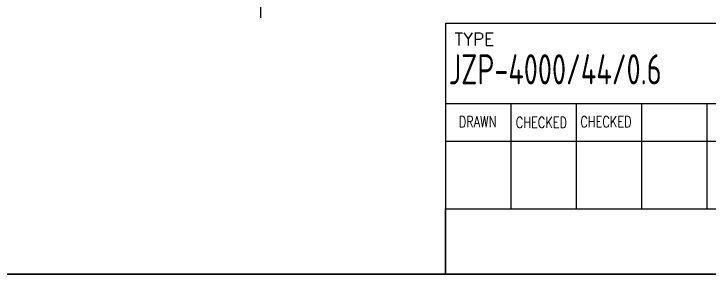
# Model space of a CAD drawing. Header units: millimetres. Extents: x 198976 to 421125, y -418833 to -203687.
# Drawn here: x 220864 to 224585, y -211388 to -209989 of the extents above; entities that cross this region are included whole.
import ezdxf

# ---------------------------------------------------------------- set-up
doc = ezdxf.new("R2010")
doc.units = ezdxf.units.MM
doc.header["$LTSCALE"] = 13
doc.linetypes.add('CENTERX2', pattern=[101.6, 63.5, -12.7, 12.7, -12.7])
doc.layers.add('1', color=4, linetype='Continuous')
doc.layers.add('2', color=3, linetype='Continuous')
doc.styles.add('ROMANS', font='romans.shx', dxfattribs={"bigfont": 'whgtxt.shx'})
doc.styles.get("Standard").update_dxf_attribs({"font": 'gbenor.shx', "bigfont": 'gbcbig.shx'})

msp = doc.modelspace()

# ---------------------------------------------------------------- linework, layer by layer
at = {"layer": '1', "color": 1, "linetype": 'CENTERX2', "lineweight": -3, "ltscale": 0.1}
msp.add_line((222184.71, -210010.69), (222184.71, -207627.13), dxfattribs=at)
at = {"layer": '1', "const_width": 9.42}
msp.add_lwpolyline([(216876.05, -211383.37), (227209.49, -211383.37), (227209.49, -203956.21), (216876.05, -203956.21), (216876.05, -211383.37)], dxfattribs=at)
at = {"layer": '2'}
for p, q in [((223172.99, -210037.87), (227209.49, -210037.87)), ((223172.99, -210037.87), (223172.99, -211383.37)), ((223172.99, -210468.43), (227209.49, -210468.43)), ((223522.82, -210468.43), (223522.82, -211032.68)), ((223872.65, -210468.43), (223872.65, -211032.68)), ((224222.48, -210468.43), (224222.48, -211032.68)), ((224572.31, -210468.43), (224572.31, -211032.68)), ((223172.99, -210670.26), (224922.14, -210670.26)), ((223172.99, -211032.68), (224922.14, -211032.68)), ((223172.99, -211382.51), (223172.99, -211032.68))]:
    msp.add_line(p, q, dxfattribs=at)

# ---------------------------------------------------------------- texts
at = {"layer": '1', "color": 4, "width": 0.8}
msp.add_text('JZP-4000/44/0.6', height=161.46, dxfattribs=at).set_placement((223190.84, -210366.69))
at = {"layer": '2', "style": 'ROMANS'}
msp.add_text('TYPE', height=67.275, dxfattribs=at).set_placement((223222.06, -210158.19))
at = {"layer": '2', "style": 'ROMANS', "width": 0.75}
for s, p in [('DRAWN', (223244.87, -210596.3)), ('CHECKED', (223550.32, -210600.05)), ('CHECKED', (223895.37, -210596.3))]:
    msp.add_text(s, height=59.202, dxfattribs=at).set_placement(p)

doc.saveas('drawing.dxf')
